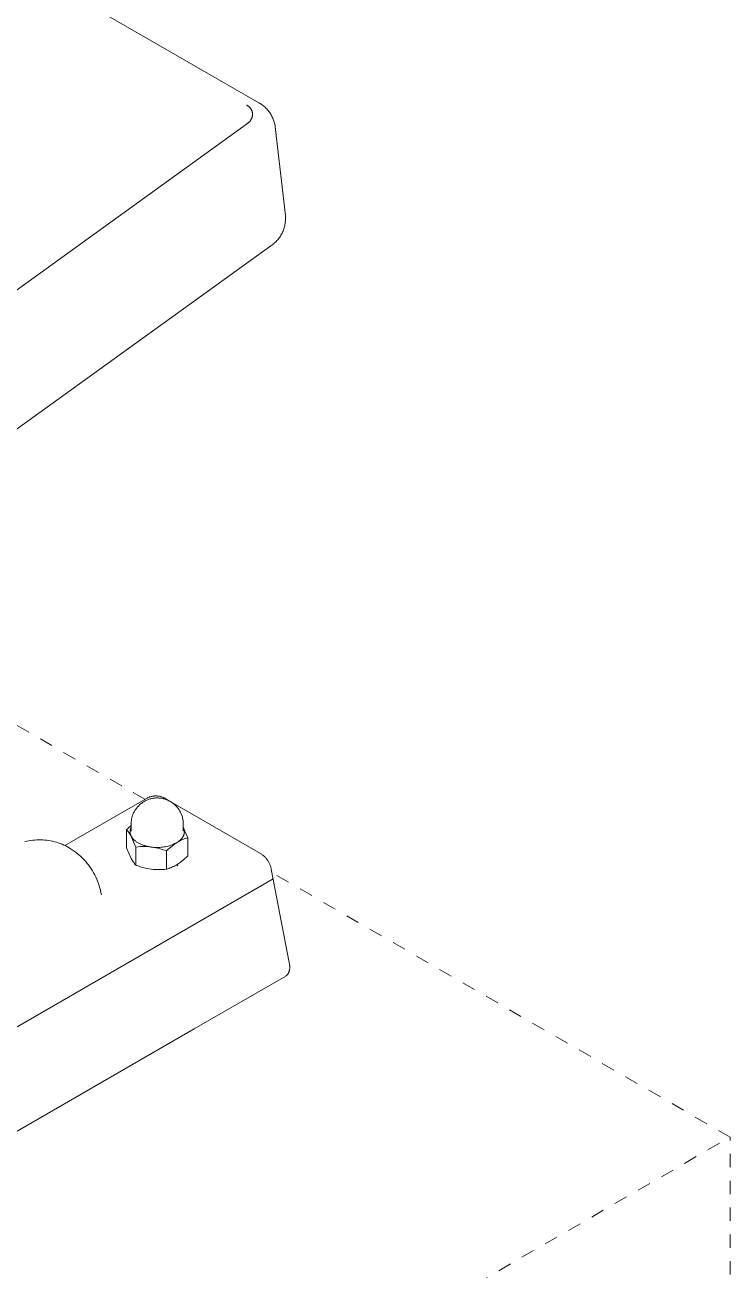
# Model space of a CAD drawing. Header units: inches. Extents: x -10 to 169, y -3 to 129.
# Drawn here: x 161.79 to 167.05, y 39.7 to 48.98 of the extents above; entities that cross this region are included whole.
import ezdxf

# ---------------------------------------------------------------- set-up
doc = ezdxf.new("R2010")
doc.units = ezdxf.units.IN
doc.linetypes.add('HIDDEN', pattern=[1.905, 1.27, -0.635])
doc.layers.add('ZANO_R', color=7, linetype='Continuous', lineweight=0)
doc.layers.add('ZANO_R_przerywana', color=250, linetype='HIDDEN', lineweight=0)

msp = doc.modelspace()

# ---------------------------------------------------------------- linework, layer by layer
at = {"layer": 'ZANO_R'}
for p, q in [((124.35774, 71.01787), (163.53699, 48.39773)), ((163.44552, 48.38116), (163.44811, 48.37981)), ((163.44811, 48.37981), (163.45065, 48.37838)), ((163.45065, 48.37838), (163.45314, 48.37686)), ((163.45314, 48.37686), (163.45558, 48.37525)), ((163.45558, 48.37525), (163.45796, 48.37356)), ((163.45796, 48.37356), (163.46027, 48.37179)), ((163.46027, 48.37179), (163.46253, 48.36994)), ((163.46253, 48.36994), (163.46472, 48.36801)), ((163.46472, 48.36801), (163.46684, 48.36601)), ((163.46684, 48.36601), (163.46889, 48.36393)), ((163.46889, 48.36393), (163.47087, 48.36179)), ((163.53699, 48.39773), (163.5442, 48.39364)), ((163.5442, 48.39364), (163.55127, 48.3893)), ((163.55127, 48.3893), (163.55819, 48.38471)), ((163.55819, 48.38471), (163.56494, 48.37989)), ((163.56494, 48.37989), (163.57152, 48.37483)), ((163.57152, 48.37483), (163.57791, 48.36955)), ((163.57791, 48.36955), (163.58412, 48.36405)), ((163.58412, 48.36405), (163.59014, 48.35834)), ((163.47087, 48.36179), (163.47277, 48.35957)), ((163.47277, 48.35957), (163.4746, 48.3573)), ((163.4746, 48.3573), (163.47634, 48.35496)), ((163.47567, 48.26676), (163.47737, 48.26941)), ((163.47634, 48.35496), (163.47801, 48.35256)), ((163.47737, 48.26941), (163.47897, 48.27211)), ((163.47801, 48.35256), (163.47958, 48.3501)), ((163.47897, 48.27211), (163.48047, 48.27487)), ((163.47958, 48.3501), (163.48108, 48.3476)), ((163.48047, 48.27487), (163.48189, 48.27767)), ((163.48108, 48.3476), (163.48248, 48.34504)), ((163.48189, 48.27767), (163.4832, 48.28053)), ((163.48248, 48.34504), (163.48379, 48.34243)), ((163.4832, 48.28053), (163.48442, 48.28342)), ((163.48379, 48.34243), (163.48502, 48.33978)), ((163.48442, 48.28342), (163.48553, 48.28636)), ((163.48502, 48.33978), (163.48615, 48.33709)), ((163.48553, 48.28636), (163.48655, 48.28933)), ((163.48615, 48.33709), (163.48718, 48.33436)), ((163.48655, 48.28933), (163.48746, 48.29234)), ((163.48718, 48.33436), (163.48813, 48.3316)), ((163.48746, 48.29234), (163.48827, 48.29537)), ((163.48813, 48.3316), (163.48897, 48.32881)), ((163.48827, 48.29537), (163.48897, 48.29843)), ((163.48897, 48.32881), (163.48972, 48.32599)), ((163.48897, 48.29843), (163.48957, 48.30151)), ((163.48957, 48.30151), (163.49007, 48.30462)), ((163.48972, 48.32599), (163.49037, 48.32314)), ((163.49007, 48.30462), (163.49046, 48.30773)), ((163.49037, 48.32314), (163.49092, 48.32028)), ((163.49046, 48.30773), (163.49074, 48.31086)), ((163.49074, 48.31086), (163.49091, 48.314)), ((163.49091, 48.314), (163.49097, 48.31714)), ((163.49097, 48.31714), (163.49093, 48.32028)), ((163.59014, 48.35834), (163.59595, 48.35242)), ((163.59595, 48.35242), (163.60155, 48.3463)), ((163.60155, 48.3463), (163.60694, 48.33999)), ((163.60694, 48.33999), (163.6121, 48.3335)), ((163.6121, 48.3335), (163.61703, 48.32683)), ((163.61703, 48.32683), (163.62173, 48.31999)), ((163.62173, 48.31999), (163.62619, 48.31299)), ((163.62619, 48.31299), (163.6304, 48.30584)), ((163.6304, 48.30584), (163.63435, 48.29855)), ((163.63435, 48.29855), (163.63806, 48.29113)), ((163.63806, 48.29113), (163.6415, 48.28358)), ((163.6415, 48.28358), (163.64467, 48.27591)), ((163.64467, 48.27591), (163.64758, 48.26814)), ((159.95183, 45.71695), (163.44638, 48.23881)), ((163.44638, 48.23881), (163.44904, 48.24046)), ((163.44904, 48.24046), (163.45165, 48.24221)), ((163.45165, 48.24221), (163.4542, 48.24405)), ((163.4542, 48.24405), (163.45668, 48.24598)), ((163.45668, 48.24598), (163.4591, 48.24798)), ((163.4591, 48.24798), (163.46144, 48.25007)), ((163.46144, 48.25007), (163.46372, 48.25224)), ((163.46372, 48.25224), (163.46591, 48.25449)), ((163.46591, 48.25449), (163.46803, 48.2568)), ((163.46803, 48.2568), (163.47007, 48.25919)), ((163.47007, 48.25919), (163.47202, 48.26165)), ((163.47202, 48.26165), (163.47389, 48.26418)), ((163.47389, 48.26418), (163.47567, 48.26676)), ((163.64758, 48.26814), (163.65021, 48.26027)), ((163.65021, 48.26027), (163.65257, 48.25232)), ((163.65257, 48.25232), (163.65465, 48.24429)), ((163.65465, 48.24429), (163.65644, 48.23619)), ((163.65644, 48.23619), (163.65796, 48.22803)), ((163.65796, 48.22803), (163.65919, 48.21983)), ((163.65919, 48.21983), (163.73561, 47.5578)), ((163.73561, 47.5578), (163.73622, 47.54936)), ((163.73622, 47.54936), (163.73653, 47.5409)), ((163.73656, 47.53243), (163.73629, 47.52397)), ((163.73653, 47.5409), (163.73656, 47.53243)), ((163.71433, 47.43406), (163.71067, 47.42643)), ((163.71772, 47.44182), (163.71433, 47.43406)), ((163.72084, 47.44968), (163.71772, 47.44182)), ((163.72369, 47.45766), (163.72084, 47.44968)), ((163.72626, 47.46572), (163.72369, 47.45766)), ((163.72856, 47.47387), (163.72626, 47.46572)), ((163.73056, 47.48209), (163.72856, 47.47387)), ((163.73229, 47.49038), (163.73056, 47.48209)), ((163.73372, 47.49872), (163.73229, 47.49038)), ((163.73487, 47.50711), (163.73372, 47.49872)), ((163.73572, 47.51553), (163.73487, 47.50711)), ((163.73629, 47.52397), (163.73572, 47.51553)), ((163.64127, 47.34222), (163.63448, 47.33717)), ((163.64789, 47.3475), (163.64127, 47.34222)), ((163.65431, 47.35301), (163.64789, 47.3475)), ((163.66055, 47.35874), (163.65431, 47.35301)), ((163.66658, 47.36468), (163.66055, 47.35874)), ((163.6724, 47.37082), (163.66658, 47.36468)), ((163.678, 47.37716), (163.6724, 47.37082)), ((163.68339, 47.3837), (163.678, 47.37716)), ((163.68854, 47.39041), (163.68339, 47.3837)), ((163.69346, 47.3973), (163.68854, 47.39041)), ((163.69814, 47.40436), (163.69346, 47.3973)), ((163.70257, 47.41157), (163.69814, 47.40436)), ((163.70675, 47.41893), (163.70257, 47.41157)), ((163.71067, 47.42643), (163.70675, 47.41893)), ((163.62752, 47.33236), (160.13297, 44.8105)), ((163.63448, 47.33717), (163.62752, 47.33236)), ((162.09121, 42.86079), (162.70014, 43.21236)), ((162.64665, 43.16258), (162.65155, 43.16704)), ((162.65155, 43.16704), (162.65659, 43.17133)), ((162.65659, 43.17133), (162.66178, 43.17545)), ((162.66178, 43.17545), (162.66711, 43.17939)), ((162.66711, 43.17939), (162.67257, 43.18314)), ((162.67257, 43.18314), (162.67815, 43.18671)), ((162.67815, 43.18671), (162.68385, 43.19008)), ((162.68385, 43.19008), (162.68966, 43.19326)), ((162.68966, 43.19326), (162.69558, 43.19624)), ((162.69558, 43.19624), (162.70159, 43.19901)), ((162.70014, 43.21236), (162.7043, 43.21463)), ((162.70159, 43.19901), (162.7077, 43.20158)), ((162.7043, 43.21463), (162.70853, 43.21675)), ((162.7077, 43.20158), (162.71388, 43.20394)), ((162.70853, 43.21675), (162.71283, 43.21873)), ((162.71283, 43.21873), (162.7172, 43.22056)), ((162.71388, 43.20394), (162.72015, 43.20609)), ((162.7172, 43.22056), (162.72163, 43.22224)), ((162.72015, 43.20609), (162.72649, 43.20802)), ((162.72163, 43.22224), (162.72611, 43.22377)), ((162.72611, 43.22377), (162.73064, 43.22514)), ((162.72649, 43.20802), (162.73288, 43.20973)), ((162.73064, 43.22514), (162.73521, 43.22637)), ((162.73288, 43.20973), (162.73934, 43.21123)), ((162.73521, 43.22637), (162.73983, 43.22743)), ((162.73934, 43.21123), (162.74583, 43.21251)), ((162.73983, 43.22743), (162.74447, 43.22834)), ((162.74447, 43.22834), (162.74915, 43.22909)), ((162.74583, 43.21251), (162.75237, 43.21356)), ((162.74915, 43.22909), (162.75385, 43.22968)), ((162.75237, 43.21356), (162.75894, 43.21439)), ((162.75385, 43.22968), (162.75856, 43.23011)), ((162.75856, 43.23011), (162.76329, 43.23038)), ((162.75894, 43.21439), (162.76554, 43.215)), ((162.76329, 43.23038), (162.76803, 43.23049)), ((162.76554, 43.215), (162.77215, 43.21538)), ((162.76803, 43.23049), (162.77276, 43.23043)), ((162.77215, 43.21538), (162.77877, 43.21554)), ((162.77276, 43.23043), (162.77749, 43.23022)), ((162.77749, 43.23022), (162.78221, 43.22985)), ((162.77877, 43.21554), (162.7854, 43.21547)), ((162.78221, 43.22985), (162.78692, 43.22931)), ((162.7854, 43.21547), (162.79201, 43.21518)), ((162.78692, 43.22931), (162.7916, 43.22862)), ((162.7916, 43.22862), (162.79626, 43.22777)), ((162.79201, 43.21518), (162.79862, 43.21466)), ((162.79626, 43.22777), (162.80089, 43.22675)), ((162.79862, 43.21466), (162.8052, 43.21391)), ((162.80089, 43.22675), (162.80547, 43.22559)), ((162.8052, 43.21391), (162.8118, 43.21294)), ((162.80547, 43.22559), (162.81002, 43.22426)), ((162.81002, 43.22426), (162.81452, 43.22279)), ((162.8118, 43.21294), (162.81837, 43.21174)), ((162.81452, 43.22279), (162.81897, 43.22116)), ((162.81837, 43.21174), (162.82489, 43.21031)), ((162.81897, 43.22116), (162.82336, 43.21938)), ((162.82336, 43.21938), (162.82768, 43.21745)), ((162.82489, 43.21031), (162.83136, 43.20866)), ((162.82768, 43.21745), (162.83194, 43.21538)), ((162.83136, 43.20866), (162.83777, 43.20679)), ((162.83194, 43.21538), (162.83612, 43.21317)), ((162.83612, 43.21317), (162.84023, 43.21081)), ((162.83777, 43.20679), (162.84411, 43.2047)), ((162.84023, 43.21081), (162.87227, 43.19231)), ((162.84411, 43.2047), (162.85038, 43.2024)), ((162.85038, 43.2024), (162.85656, 43.19988)), ((162.85656, 43.19988), (162.86265, 43.19715)), ((162.86265, 43.19715), (162.86865, 43.19421)), ((162.86865, 43.19421), (162.87454, 43.19107)), ((162.87454, 43.19107), (162.88032, 43.18773)), ((162.88032, 43.18773), (162.88598, 43.18419)), ((162.88234, 43.18649), (163.54879, 42.80172)), ((162.88598, 43.18419), (162.89152, 43.18046)), ((162.89152, 43.18046), (162.89692, 43.17655)), ((162.89692, 43.17655), (162.90219, 43.17245)), ((162.90219, 43.17245), (162.90731, 43.16817)), ((162.90731, 43.16817), (162.91229, 43.16371)), ((162.91229, 43.16371), (162.91711, 43.15909)), ((162.59096, 43.06668), (162.59262, 43.07305)), ((162.59262, 43.07305), (162.59449, 43.07937)), ((162.59449, 43.07937), (162.59657, 43.08562)), ((162.59657, 43.08562), (162.59886, 43.09179)), ((162.59886, 43.09179), (162.60138, 43.09792)), ((162.60138, 43.09792), (162.6041, 43.10396)), ((162.6041, 43.10396), (162.60703, 43.1099)), ((162.60703, 43.1099), (162.61015, 43.11574)), ((162.61015, 43.11574), (162.61348, 43.12147)), ((162.61348, 43.12147), (162.617, 43.12708)), ((162.617, 43.12708), (162.6207, 43.13257)), ((162.6207, 43.13257), (162.62459, 43.13793)), ((162.62459, 43.13793), (162.62866, 43.14316)), ((162.62866, 43.14316), (162.63291, 43.14824)), ((162.63291, 43.14824), (162.63733, 43.15318)), ((162.63733, 43.15318), (162.64191, 43.15796)), ((162.64191, 43.15796), (162.64665, 43.16258)), ((162.91711, 43.15909), (162.92176, 43.15431)), ((162.92176, 43.15431), (162.92626, 43.14937)), ((162.92626, 43.14937), (162.93057, 43.14428)), ((162.93057, 43.14428), (162.93471, 43.13904)), ((162.93471, 43.13904), (162.93867, 43.13367)), ((162.93867, 43.13367), (162.94245, 43.12816)), ((162.94245, 43.12816), (162.94603, 43.12253)), ((162.94603, 43.12253), (162.94941, 43.11677)), ((162.94941, 43.11677), (162.9526, 43.11091)), ((162.9526, 43.11091), (162.95558, 43.10493)), ((162.95558, 43.10493), (162.95836, 43.09886)), ((162.95836, 43.09886), (162.96093, 43.0927)), ((162.96093, 43.0927), (162.96328, 43.08645)), ((162.96328, 43.08645), (162.96542, 43.08013)), ((162.96542, 43.08013), (162.96734, 43.07374)), ((162.96734, 43.07374), (162.96904, 43.06728)), ((162.56858, 42.99424), (162.55217, 42.97873)), ((162.55217, 42.97873), (162.55721, 42.97306)), ((162.55217, 42.97873), (162.55217, 42.84304)), ((162.58552, 43.00916), (162.56858, 42.99424)), ((162.57917, 42.97783), (162.57969, 42.98018)), ((162.57969, 42.98018), (162.58029, 42.9825)), ((162.58029, 42.9825), (162.58097, 42.9848)), ((162.58097, 42.9848), (162.58173, 42.98708)), ((162.58173, 42.98708), (162.58256, 42.98933)), ((162.58256, 42.98933), (162.58348, 42.99155)), ((162.58348, 42.99155), (162.58446, 42.99374)), ((162.58446, 42.99374), (162.58552, 42.99589)), ((162.58552, 43.02099), (162.58564, 43.02758)), ((162.58552, 42.96686), (162.58552, 43.02099)), ((162.58564, 43.02758), (162.58597, 43.03416)), ((162.58597, 43.03416), (162.58653, 43.04072)), ((162.58653, 43.04072), (162.58731, 43.04726)), ((162.58731, 43.04726), (162.58831, 43.05378)), ((162.58831, 43.05378), (162.58953, 43.06025)), ((162.58953, 43.06025), (162.59096, 43.06668)), ((162.96904, 43.06728), (162.97051, 43.06077)), ((162.97051, 43.06077), (162.97177, 43.05421)), ((162.97177, 43.05421), (162.97279, 43.04762)), ((162.97279, 43.04762), (162.97359, 43.04099)), ((162.97359, 43.04099), (162.97417, 43.03434)), ((162.97417, 43.03434), (162.97451, 43.02767)), ((162.97451, 43.02767), (162.97462, 43.02099)), ((162.97462, 43.02099), (162.97462, 42.96686)), ((163.00798, 42.91937), (162.97462, 42.99598)), ((162.97462, 42.99589), (162.97546, 42.99416)), ((162.97546, 42.99416), (162.97624, 42.99242)), ((162.97624, 42.99242), (162.97699, 42.99066)), ((162.97699, 42.99066), (162.97769, 42.98889)), ((162.97769, 42.98889), (162.97834, 42.9871)), ((162.97834, 42.9871), (162.97895, 42.98531)), ((162.97895, 42.98531), (162.97951, 42.9835)), ((162.97951, 42.9835), (162.98002, 42.98168)), ((162.98002, 42.98168), (162.98049, 42.97986)), ((162.98049, 42.97986), (162.9809, 42.97802)), ((161.79376, 42.88962), (161.80823, 42.89309)), ((161.80823, 42.89309), (161.8228, 42.89607)), ((161.8228, 42.89607), (161.83746, 42.89855)), ((161.83746, 42.89855), (161.8522, 42.90053)), ((161.8522, 42.90053), (161.867, 42.90201)), ((161.867, 42.90201), (161.88184, 42.90298)), ((161.88184, 42.90298), (161.8967, 42.90345)), ((161.8967, 42.90345), (161.91157, 42.90341)), ((161.91157, 42.90341), (161.92643, 42.90287)), ((161.92643, 42.90287), (161.94127, 42.90182)), ((161.94127, 42.90182), (161.95606, 42.90027)), ((161.95606, 42.90027), (161.97079, 42.89822)), ((161.97079, 42.89822), (161.98544, 42.89567)), ((161.98544, 42.89567), (161.99999, 42.89262)), ((161.99999, 42.89262), (162.01444, 42.88908)), ((162.01444, 42.88908), (162.02875, 42.88504)), ((162.55721, 42.97306), (162.56207, 42.96722)), ((162.56207, 42.96722), (162.56672, 42.96122)), ((162.56672, 42.96122), (162.57118, 42.95507)), ((162.57118, 42.95507), (162.57543, 42.94877)), ((162.57543, 42.94877), (162.57946, 42.94234)), ((162.57775, 42.96352), (162.57778, 42.96592)), ((162.57779, 42.96112), (162.57775, 42.96352)), ((162.57778, 42.96592), (162.57789, 42.96832)), ((162.57792, 42.95872), (162.57779, 42.96112)), ((162.57789, 42.96832), (162.57809, 42.97071)), ((162.57814, 42.95633), (162.57792, 42.95872)), ((162.57809, 42.97071), (162.57837, 42.9731)), ((162.57843, 42.95395), (162.57814, 42.95633)), ((162.57837, 42.9731), (162.57873, 42.97547)), ((162.57881, 42.95158), (162.57843, 42.95395)), ((162.57873, 42.97547), (162.57917, 42.97783)), ((162.57926, 42.94922), (162.57881, 42.95158)), ((162.5798, 42.94688), (162.57926, 42.94922)), ((162.57946, 42.94234), (162.58328, 42.93578)), ((162.58041, 42.94456), (162.5798, 42.94688)), ((162.58111, 42.94226), (162.58041, 42.94456)), ((162.58188, 42.93999), (162.58111, 42.94226)), ((162.58273, 42.93775), (162.58188, 42.93999)), ((162.58366, 42.93553), (162.58273, 42.93775)), ((162.58328, 42.93578), (162.58688, 42.92909)), ((162.58466, 42.93335), (162.58366, 42.93553)), ((162.58574, 42.9312), (162.58466, 42.93335)), ((162.58688, 42.92909), (162.58574, 42.9312)), ((162.58688, 42.92909), (162.6216, 42.84994)), ((162.58785, 42.92735), (162.58688, 42.92909)), ((162.58886, 42.92561), (162.58785, 42.92735)), ((162.58993, 42.92387), (162.58886, 42.92561)), ((162.59105, 42.92214), (162.58993, 42.92387)), ((162.59222, 42.92041), (162.59105, 42.92214)), ((162.59345, 42.91868), (162.59222, 42.92041)), ((162.59472, 42.91696), (162.59345, 42.91868)), ((162.59605, 42.91525), (162.59472, 42.91696)), ((162.59743, 42.91354), (162.59605, 42.91525)), ((162.59886, 42.91184), (162.59743, 42.91354)), ((162.60035, 42.91015), (162.59886, 42.91184)), ((162.60188, 42.90847), (162.60035, 42.91015)), ((162.60347, 42.9068), (162.60188, 42.90847)), ((162.60511, 42.90514), (162.60347, 42.9068)), ((162.6068, 42.90349), (162.60511, 42.90514)), ((162.60854, 42.90186), (162.6068, 42.90349)), ((162.61033, 42.90024), (162.60854, 42.90186)), ((162.61217, 42.89863), (162.61033, 42.90024)), ((162.616, 42.89545), (162.61217, 42.89863)), ((162.62002, 42.89235), (162.616, 42.89545)), ((162.62423, 42.88931), (162.62002, 42.89235)), ((162.62862, 42.88635), (162.62423, 42.88931)), ((162.63319, 42.88347), (162.62862, 42.88635)), ((162.92874, 42.88457), (162.937, 42.88957)), ((162.93288, 42.88724), (162.92874, 42.88457)), ((162.9369, 42.89), (162.93288, 42.88724)), ((162.9408, 42.89285), (162.9369, 42.89)), ((162.937, 42.88957), (162.94541, 42.8943)), ((162.94457, 42.89579), (162.9408, 42.89285)), ((162.9482, 42.89882), (162.94457, 42.89579)), ((162.94541, 42.8943), (162.95397, 42.89875)), ((162.95168, 42.90193), (162.9482, 42.89882)), ((162.95337, 42.90351), (162.95168, 42.90193)), ((162.95501, 42.90511), (162.95337, 42.90351)), ((162.95397, 42.89875), (162.96268, 42.90292)), ((162.95662, 42.90674), (162.95501, 42.90511)), ((162.95818, 42.90838), (162.95662, 42.90674)), ((162.9597, 42.91004), (162.95818, 42.90838)), ((162.96117, 42.91172), (162.9597, 42.91004)), ((162.96261, 42.91341), (162.96117, 42.91172)), ((162.96399, 42.91512), (162.96261, 42.91341)), ((162.96268, 42.90292), (162.97151, 42.9068)), ((162.96534, 42.91685), (162.96399, 42.91512)), ((162.96663, 42.91859), (162.96534, 42.91685)), ((162.96788, 42.92034), (162.96663, 42.91859)), ((162.96908, 42.92211), (162.96788, 42.92034)), ((162.97023, 42.92389), (162.96908, 42.92211)), ((162.97133, 42.92569), (162.97023, 42.92389)), ((162.97238, 42.92749), (162.97133, 42.92569)), ((162.97151, 42.9068), (162.98047, 42.91039)), ((162.97338, 42.92931), (162.97238, 42.92749)), ((162.97433, 42.93114), (162.97338, 42.92931)), ((162.97523, 42.93297), (162.97433, 42.93114)), ((162.97608, 42.93482), (162.97523, 42.93297)), ((162.97687, 42.93668), (162.97608, 42.93482)), ((162.97761, 42.93854), (162.97687, 42.93668)), ((162.9783, 42.94041), (162.97761, 42.93854)), ((162.97894, 42.94228), (162.9783, 42.94041)), ((162.97952, 42.94416), (162.97894, 42.94228)), ((162.98005, 42.94604), (162.97952, 42.94416)), ((162.98053, 42.94793), (162.98005, 42.94604)), ((162.98047, 42.91039), (162.98954, 42.91368)), ((162.98095, 42.94982), (162.98053, 42.94793)), ((162.9809, 42.97802), (162.98127, 42.97618)), ((162.98132, 42.95171), (162.98095, 42.94982)), ((162.98127, 42.97618), (162.98158, 42.97432)), ((162.98163, 42.95361), (162.98132, 42.95171)), ((162.98158, 42.97432), (162.98185, 42.97246)), ((162.98189, 42.9555), (162.98163, 42.95361)), ((162.98185, 42.97246), (162.98206, 42.97059)), ((162.9821, 42.9574), (162.98189, 42.9555)), ((162.98206, 42.97059), (162.98223, 42.96872)), ((162.98225, 42.95929), (162.9821, 42.9574)), ((162.98223, 42.96872), (162.98234, 42.96684)), ((162.98235, 42.96118), (162.98225, 42.95929)), ((162.98234, 42.96684), (162.9824, 42.96496)), ((162.9824, 42.96307), (162.98235, 42.96118)), ((162.9824, 42.96496), (162.9824, 42.96307)), ((162.98954, 42.91368), (162.99871, 42.91668)), ((162.99871, 42.91668), (163.00798, 42.91937)), ((163.00798, 42.78368), (163.00798, 42.91937)), ((162.02875, 42.88504), (162.04292, 42.88053)), ((162.04292, 42.88053), (162.05693, 42.87553)), ((162.05693, 42.87553), (162.07076, 42.87007)), ((162.07076, 42.87007), (162.08439, 42.86413)), ((162.08439, 42.86413), (162.09782, 42.85773)), ((162.09782, 42.85773), (162.11102, 42.85089)), ((162.11102, 42.85089), (162.12398, 42.84359)), ((162.12398, 42.84359), (162.13892, 42.83439)), ((162.13892, 42.83439), (162.15352, 42.82466)), ((162.15352, 42.82466), (162.16777, 42.81444)), ((162.16777, 42.81444), (162.18166, 42.80372)), ((162.18166, 42.80372), (162.19517, 42.79253)), ((162.19517, 42.79253), (162.20828, 42.78088)), ((162.58688, 42.76389), (162.55217, 42.84304)), ((162.6216, 42.84994), (162.63783, 42.85163)), ((162.6216, 42.71425), (162.6216, 42.84994)), ((162.63793, 42.88068), (162.63319, 42.88347)), ((162.63783, 42.85163), (162.65411, 42.85276)), ((162.64283, 42.87797), (162.63793, 42.88068)), ((162.64788, 42.87537), (162.64283, 42.87797)), ((162.65309, 42.87286), (162.64788, 42.87537)), ((162.65842, 42.87046), (162.65309, 42.87286)), ((162.65411, 42.85276), (162.67042, 42.85331)), ((162.66388, 42.86817), (162.65842, 42.87046)), ((162.66946, 42.86599), (162.66388, 42.86817)), ((162.67515, 42.86393), (162.66946, 42.86599)), ((162.67042, 42.85331), (162.68674, 42.8533)), ((162.68093, 42.86198), (162.67515, 42.86393)), ((162.6868, 42.86014), (162.68093, 42.86198)), ((162.68674, 42.8533), (162.70304, 42.85272)), ((162.69275, 42.85843), (162.6868, 42.86014)), ((162.69875, 42.85684), (162.69275, 42.85843)), ((162.70482, 42.85537), (162.69875, 42.85684)), ((162.70304, 42.85272), (162.71932, 42.85157)), ((162.71092, 42.85403), (162.70482, 42.85537)), ((162.71705, 42.8528), (162.71092, 42.85403)), ((162.72321, 42.8517), (162.71705, 42.8528)), ((162.71932, 42.85157), (162.73555, 42.84985)), ((162.72938, 42.85072), (162.72321, 42.8517)), ((162.73555, 42.84985), (162.72938, 42.85072)), ((162.73555, 42.84985), (162.7522, 42.84723)), ((162.74598, 42.84847), (162.73555, 42.84985)), ((162.75644, 42.84745), (162.74598, 42.84847)), ((162.7522, 42.84723), (162.76876, 42.84407)), ((162.76694, 42.84679), (162.75644, 42.84745)), ((162.77745, 42.84649), (162.76694, 42.84679)), ((162.76876, 42.84407), (162.7852, 42.84037)), ((162.78797, 42.84655), (162.77745, 42.84649)), ((162.7852, 42.84037), (162.80151, 42.83613)), ((162.79848, 42.84697), (162.78797, 42.84655)), ((162.80896, 42.84776), (162.79848, 42.84697)), ((162.80151, 42.83613), (162.81768, 42.83137)), ((162.81942, 42.8489), (162.80896, 42.84776)), ((162.81768, 42.83137), (162.83368, 42.82607)), ((162.82982, 42.8504), (162.81942, 42.8489)), ((162.84018, 42.85226), (162.82982, 42.8504)), ((162.83368, 42.82607), (162.8495, 42.82026)), ((162.85046, 42.85448), (162.84018, 42.85226)), ((162.8495, 42.82026), (162.85996, 42.83045)), ((162.8495, 42.68457), (162.8495, 42.82026)), ((162.86065, 42.85705), (162.85046, 42.85448)), ((162.85996, 42.83045), (162.87073, 42.84033)), ((162.87076, 42.85996), (162.86065, 42.85705)), ((162.87073, 42.84033), (162.88178, 42.84987)), ((162.88076, 42.86322), (162.87076, 42.85996)), ((162.89064, 42.86683), (162.88076, 42.86322)), ((162.88178, 42.84987), (162.89312, 42.85907)), ((162.90039, 42.87077), (162.89064, 42.86683)), ((162.89312, 42.85907), (162.90474, 42.86793)), ((162.90999, 42.87504), (162.90039, 42.87077)), ((162.90474, 42.86793), (162.91661, 42.87643)), ((162.91945, 42.87965), (162.90999, 42.87504)), ((162.91661, 42.87643), (162.92874, 42.88457)), ((162.92874, 42.88457), (162.91945, 42.87965)), ((163.54879, 42.80172), (163.55375, 42.79865)), ((163.55375, 42.79865), (163.5586, 42.79541)), ((163.5586, 42.79541), (163.56334, 42.79201)), ((162.20828, 42.78088), (162.22098, 42.76877)), ((162.22098, 42.76877), (162.23325, 42.75623)), ((162.23325, 42.75623), (162.24507, 42.74327)), ((162.24507, 42.74327), (162.25643, 42.7299)), ((162.25643, 42.7299), (162.26732, 42.71615)), ((162.26732, 42.71615), (162.27773, 42.70202)), ((162.27773, 42.70202), (162.28763, 42.68754)), ((162.59048, 42.7572), (162.58688, 42.76389)), ((162.5943, 42.75064), (162.59048, 42.7572)), ((162.59834, 42.74421), (162.5943, 42.75064)), ((162.60259, 42.73791), (162.59834, 42.74421)), ((162.60704, 42.73176), (162.60259, 42.73791)), ((162.6117, 42.72576), (162.60704, 42.73176)), ((162.61655, 42.71992), (162.6117, 42.72576)), ((162.6216, 42.71425), (162.61655, 42.71992)), ((162.63742, 42.70844), (162.6216, 42.71425)), ((162.626, 42.70965), (162.62917, 42.71148)), ((162.65342, 42.70314), (162.63742, 42.70844)), ((162.66959, 42.69838), (162.65342, 42.70314)), ((162.89481, 42.70102), (162.88597, 42.69714)), ((162.90351, 42.70519), (162.89481, 42.70102)), ((162.91208, 42.70964), (162.90351, 42.70519)), ((162.92049, 42.71437), (162.91208, 42.70964)), ((162.92874, 42.71937), (162.92049, 42.71437)), ((162.92319, 42.71597), (162.93415, 42.70965)), ((162.94087, 42.7275), (162.92874, 42.71937)), ((162.95275, 42.73601), (162.94087, 42.7275)), ((162.96436, 42.74486), (162.95275, 42.73601)), ((162.9757, 42.75407), (162.96436, 42.74486)), ((162.98676, 42.76361), (162.9757, 42.75407)), ((162.99752, 42.77348), (162.98676, 42.76361)), ((163.00798, 42.78368), (162.99752, 42.77348)), ((163.56334, 42.79201), (163.56797, 42.78845)), ((163.56797, 42.78845), (163.57247, 42.78474)), ((163.57247, 42.78474), (163.57684, 42.78087)), ((163.57684, 42.78087), (163.58108, 42.77687)), ((163.58108, 42.77687), (163.58519, 42.77272)), ((163.58519, 42.77272), (163.58915, 42.76844)), ((163.58915, 42.76844), (163.59296, 42.76403)), ((163.59296, 42.76403), (163.59663, 42.75949)), ((163.59663, 42.75949), (163.60014, 42.75483)), ((163.60014, 42.75483), (163.60349, 42.75006)), ((163.60349, 42.75006), (163.60668, 42.74517)), ((163.60668, 42.74517), (163.60971, 42.74018)), ((163.60971, 42.74018), (163.61256, 42.73509)), ((163.61256, 42.73509), (163.61524, 42.72991)), ((163.61524, 42.72991), (163.61775, 42.72464)), ((163.61775, 42.72464), (163.62008, 42.71929)), ((163.62008, 42.71929), (163.62222, 42.71387)), ((163.62222, 42.71387), (163.62419, 42.70837)), ((163.62419, 42.70837), (163.62596, 42.70282)), ((163.62596, 42.70282), (163.62755, 42.6972)), ((156.39072, 38.42369), (163.64444, 42.61163)), ((162.28763, 42.68754), (162.29703, 42.67273)), ((162.29703, 42.67273), (162.3059, 42.65759)), ((162.3059, 42.65759), (162.31425, 42.64216)), ((162.31425, 42.64216), (162.32204, 42.62645)), ((162.32204, 42.62645), (162.32929, 42.61047)), ((162.32929, 42.61047), (162.33597, 42.59425)), ((162.6859, 42.69414), (162.66959, 42.69838)), ((162.70235, 42.69044), (162.6859, 42.69414)), ((162.7189, 42.68727), (162.70235, 42.69044)), ((162.73555, 42.68465), (162.7189, 42.68727)), ((162.75178, 42.68294), (162.73555, 42.68465)), ((162.76806, 42.68179), (162.75178, 42.68294)), ((162.78437, 42.68121), (162.76806, 42.68179)), ((162.80068, 42.68119), (162.78437, 42.68121)), ((162.81699, 42.68175), (162.80068, 42.68119)), ((162.83327, 42.68287), (162.81699, 42.68175)), ((162.8495, 42.68457), (162.83327, 42.68287)), ((162.85877, 42.68726), (162.8495, 42.68457)), ((162.86794, 42.69026), (162.85877, 42.68726)), ((162.87702, 42.69355), (162.86794, 42.69026)), ((162.88597, 42.69714), (162.87702, 42.69355)), ((163.62755, 42.6972), (163.62895, 42.69154)), ((163.62895, 42.69154), (163.63016, 42.68583)), ((163.63016, 42.68583), (163.76445, 41.98804)), ((162.33597, 42.59425), (162.34209, 42.57781)), ((162.34209, 42.57781), (162.34763, 42.56116)), ((162.34763, 42.56116), (162.35258, 42.54433)), ((162.35258, 42.54433), (162.35695, 42.52734)), ((162.35695, 42.52734), (162.36072, 42.51021)), ((162.36072, 42.51021), (162.36389, 42.49295)), ((163.76445, 41.98804), (163.76457, 41.98743)), ((163.76457, 41.98743), (163.76579, 41.98033)), ((163.76579, 41.98033), (163.7663, 41.97678)), ((163.7663, 41.97678), (163.76674, 41.97324)), ((163.76674, 41.97324), (163.76711, 41.9697)), ((163.76711, 41.9697), (163.76741, 41.96618)), ((163.76741, 41.96618), (163.76763, 41.96266)), ((163.76763, 41.96266), (163.76778, 41.95916)), ((163.76778, 41.95916), (163.76784, 41.95599)), ((163.05521, 41.49421), (163.73754, 41.88816)), ((163.73843, 41.88868), (163.73754, 41.88816)), ((163.73931, 41.88923), (163.73843, 41.88868)), ((163.74018, 41.88979), (163.73931, 41.88923)), ((163.74103, 41.89037), (163.74018, 41.88979)), ((163.74188, 41.89096), (163.74103, 41.89037)), ((163.7427, 41.89157), (163.74188, 41.89096)), ((163.74352, 41.8922), (163.7427, 41.89157)), ((163.74433, 41.89285), (163.74352, 41.8922)), ((163.74512, 41.89351), (163.74433, 41.89285)), ((163.74589, 41.89418), (163.74512, 41.89351)), ((163.74666, 41.89487), (163.74589, 41.89418)), ((163.74741, 41.89558), (163.74666, 41.89487)), ((163.74815, 41.8963), (163.74741, 41.89558)), ((163.74887, 41.89703), (163.74815, 41.8963)), ((163.74958, 41.89778), (163.74887, 41.89703)), ((163.75027, 41.89854), (163.74958, 41.89778)), ((163.75102, 41.8994), (163.75027, 41.89854)), ((163.75175, 41.90027), (163.75102, 41.8994)), ((163.75246, 41.90116), (163.75175, 41.90027)), ((163.75315, 41.90206), (163.75246, 41.90116)), ((163.75383, 41.90298), (163.75315, 41.90206)), ((163.75449, 41.90391), (163.75383, 41.90298)), ((163.75513, 41.90485), (163.75449, 41.90391)), ((163.75575, 41.90581), (163.75513, 41.90485)), ((163.75636, 41.90679), (163.75575, 41.90581)), ((163.75695, 41.90777), (163.75636, 41.90679)), ((163.75752, 41.90877), (163.75695, 41.90777)), ((163.75808, 41.90978), (163.75752, 41.90877)), ((163.75862, 41.9108), (163.75808, 41.90978)), ((163.75914, 41.91184), (163.75862, 41.9108)), ((163.76013, 41.91394), (163.75914, 41.91184)), ((163.76066, 41.91513), (163.76013, 41.91394)), ((163.76116, 41.91634), (163.76066, 41.91513)), ((163.76165, 41.91756), (163.76116, 41.91634)), ((163.76212, 41.91879), (163.76165, 41.91756)), ((163.76299, 41.92129), (163.76212, 41.91879)), ((163.76378, 41.92383), (163.76299, 41.92129)), ((163.76449, 41.9264), (163.76378, 41.92383)), ((163.76513, 41.92901), (163.76449, 41.9264)), ((163.7657, 41.93165), (163.76513, 41.92901)), ((163.7662, 41.93432), (163.7657, 41.93165)), ((163.76667, 41.93734), (163.7662, 41.93432)), ((163.76706, 41.94039), (163.76667, 41.93734)), ((163.76737, 41.94347), (163.76706, 41.94039)), ((163.7676, 41.94657), (163.76737, 41.94347)), ((163.76775, 41.94969), (163.7676, 41.94657)), ((163.76783, 41.95283), (163.76775, 41.94969)), ((163.76784, 41.95599), (163.76783, 41.95283)), ((157.63457, 38.3646), (163.05521, 41.49421))]:
    msp.add_line(p, q, dxfattribs=at)
at = {"layer": 'ZANO_R_przerywana', "ltscale": 0.05}
for p, q in [((162.68835, 43.20555), (160.44693, 44.49964)), ((167.05017, 40.68726), (163.63536, 42.6588)), ((151.6426, 31.79169), (167.05017, 40.68726)), ((167.05017, 33.06249), (167.05017, 40.68726))]:
    msp.add_line(p, q, dxfattribs=at)

doc.saveas('drawing.dxf')
